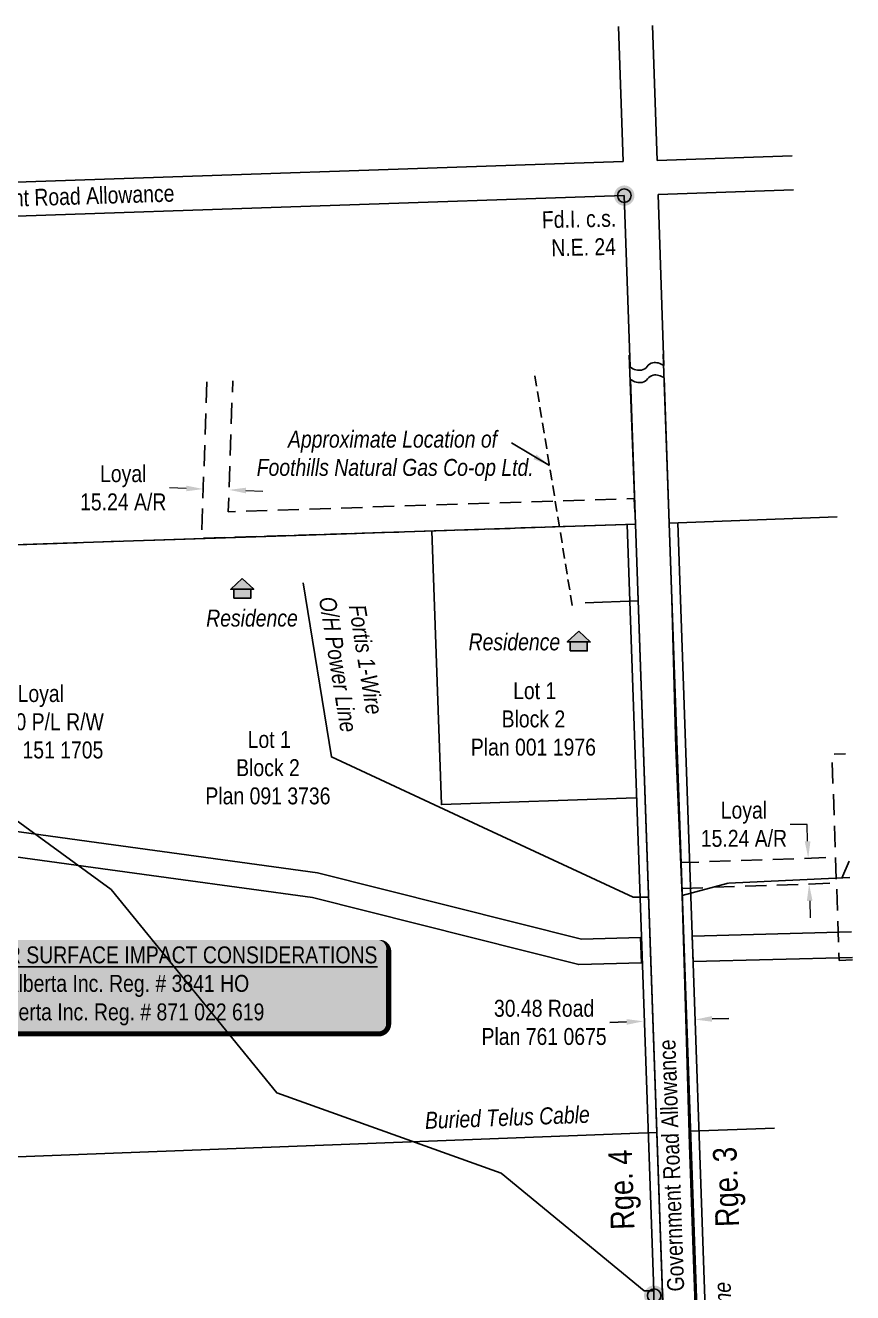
# Model space of a CAD drawing. Extents: x 675835 to 685285, y 5733153 to 5738077.
# Drawn here: x 677211 to 677700, y 5736865 to 5737613 of the extents above; entities that cross this region are included whole.
import ezdxf
from ezdxf.enums import TextEntityAlignment as Align

# ---------------------------------------------------------------- set-up
doc = ezdxf.new("R2010")
doc.units = 0
doc.header["$LTSCALE"] = 5
doc.header["$PDMODE"] = 34
doc.header["$PDSIZE"] = 0.03
for name, pattern in [('foc-ACCESSROAD', [3.75, 2.5, -1.25]), ('foc-QUARTERLINE', [33, 25, -3, 2, -3]), ('UG_PIPE', [1.875, 1.25, -0.625])]:
    doc.linetypes.add(name, pattern=pattern)
doc.layers.get('Defpoints').update_dxf_attribs({"color": 9})
for name, color, linetype in [('AS-PIPE-UG', 44, 'UG_PIPE'), ('AS-PIPE-UG-T', 44, 'Continuous'), ('AS-POWER', 104, 'foc-POWER'), ('AS-RESIDENCE', 14, 'Continuous'), ('AS-TELUS', 224, 'foc-TEL'), ('C-AR', 13, 'foc-ACCESSROAD'), ('C-RW', 13, 'Continuous'), ('C-WS', 13, 'foc-ACCESSROAD'), ('CG-NOTES', 7, 'Continuous'), ('D-TXT', 6, 'Continuous'), ('L-MON', 1, 'Continuous'), ('L-MON-T', 1, 'Continuous'), ('L-ROAD-T', 7, 'Continuous'), ('L-SEC', 7, 'Continuous'), ('L-SECQ', 8, 'foc-QUARTERLINE'), ('L-TITLEDB', 4, 'Continuous')]:
    doc.layers.add(name, color=color, linetype=linetype)
doc.layers.add('C-AR-T', color=13, linetype='Continuous', lineweight=9)
doc.layers.add('C-RW-T', color=13, linetype='Continuous', lineweight=9)
doc.styles.add('80', font='ARIALN.TTF', dxfattribs={"height": 10})
doc.styles.add('80CG', font='ARIALN.TTF', dxfattribs={"height": 10})
doc.styles.add('80L', font='ARIALN.TTF', dxfattribs={"height": 10})
doc.styles.add('foc-LtypeFont', font='ARIALN.TTF', dxfattribs={"height": 7.35})
doc.linetypes.add('foc-POWER', pattern='A,6,-1,["P",foc-LtypeFont,S=0.2,R=0,X=-0.625,Y=-0.75],-1.24,4', length=12.24)
doc.linetypes.add('foc-POWER-NOLINE', pattern='A,0,-4,["P",foc-LtypeFont,S=0.2,R=0,X=-0.625,Y=-0.75],-8.24', length=12.24)
doc.linetypes.add('foc-TEL', pattern='A,2,-1,["T",foc-LtypeFont,S=0.2,R=0,X=-0.425,Y=-0.75],-1.24,8', length=12.24)
doc.linetypes.add('foc-TEL-NOLINE', pattern='A,0,-2,["T",foc-LtypeFont,S=0.2,R=0,X=-0.425,Y=-0.75],-10.24', length=12.24)
doc.dimstyles.new('Compass 5 000', dxfattribs={"dimscale": 5, "dimtxt": 9, "dimasz": 2, "dimexe": 0.2, "dimexo": 0.0625, "dimgap": 0.5, "dimtad": 0, "dimtih": 1, "dimtoh": 1, "dimzin": 0, "dimdsep": 46, "dimtxsty": '80CG', "dimcen": 0.1, "dimse1": 1, "dimse2": 1, "dimclrd": 256, "dimclrt": 256, "dimaunit": 1, "dimadec": 4, "dimazin": 0, "dimtfac": 0.06, "dimtofl": 0, "dimtmove": 0, "dimatfit": 1, "dimfxl": 0.2, "dimtolj": 1, "dimtzin": 0, "dimlwd": -1, "dimarcsym": 0})

# ---------------------------------------------------------------- blocks, each defined once
blk = doc.blocks.new('*D383')
at = {"layer": 'Defpoints', "color": 0, "transparency": 16777216}
for p in [(677575.92, 5737034.13), (677606.38, 5737035.19), (677606.7, 5737026.06)]:
    blk.add_point(p, dxfattribs=at)
at = {"layer": 'L-TITLEDB', "transparency": 16777216}
for p, q in [((677566.24, 5737024.65), (677556.25, 5737024.31)), ((677616.69, 5737026.41), (677626.68, 5737026.76))]:
    blk.add_line(p, q, dxfattribs=at)
for points in [[(677566.18, 5737026.32), (677566.3, 5737022.99), (677576.23, 5737025)], [(677616.63, 5737028.08), (677616.75, 5737024.75), (677606.7, 5737026.06)]]:
    blk.add_solid(points, dxfattribs=at)
at = {"layer": 'L-TITLEDB', "transparency": 16777216, "insert": (677517.48, 5737024.31), "char_height": 10, "attachment_point": 5, "style": '80CG'}
blk.add_mtext('\\A1;30.48 Road \\PPlan 761 0675', dxfattribs=at)
blk = doc.blocks.new('*D469')
at = {"layer": 'C-RW-T', "transparency": 16777216}
for p, q in [((677164.35, 5737153.05), (677171.07, 5737201.94)), ((677171.07, 5737201.94), (677181.07, 5737201.94)), ((677159.58, 5737118.38), (677158.22, 5737108.47))]:
    blk.add_line(p, q, dxfattribs=at)
for points in [[(677162.7, 5737153.28), (677166, 5737152.82), (677162.98, 5737143.14)], [(677157.93, 5737118.6), (677161.23, 5737118.15), (677160.94, 5737128.28)]]:
    blk.add_solid(points, dxfattribs=at)
at = {"layer": 'Defpoints', "color": 0, "transparency": 16777216}
for p in [(677161.6, 5737143.34), (677162.98, 5737143.14), (677159.55, 5737128.48)]:
    blk.add_point(p, dxfattribs=at)
at = {"layer": 'C-RW-T', "transparency": 16777216, "insert": (677220.15, 5737201.94), "char_height": 10, "attachment_point": 5, "style": '80CG'}
blk.add_mtext('\\A1;Loyal\\P15.00 P/L R/W\\PPlan 151 1705', dxfattribs=at)
blk = doc.blocks.new('*D474')
at = {"layer": 'C-AR-T', "transparency": 16777216}
for p, q in [((677672.81, 5737141.37), (677662.81, 5737141.37)), ((677673.16, 5737131.37), (677672.81, 5737141.37)), ((677674.39, 5737096.16), (677674.74, 5737086.16))]:
    blk.add_line(p, q, dxfattribs=at)
for points in [[(677674.83, 5737131.43), (677671.49, 5737131.32), (677673.51, 5737121.38)], [(677676.05, 5737096.21), (677672.72, 5737096.1), (677674.04, 5737106.15)]]:
    blk.add_solid(points, dxfattribs=at)
at = {"layer": 'Defpoints', "color": 0, "transparency": 16777216}
for p in [(677639.62, 5737120.2), (677673.51, 5737121.38), (677640.15, 5737104.97)]:
    blk.add_point(p, dxfattribs=at)
at = {"layer": 'C-AR-T', "transparency": 16777216, "insert": (677635.53, 5737141.37), "char_height": 10, "attachment_point": 5, "style": '80CG'}
blk.add_mtext('\\A1;Loyal\\P15.24 A/R', dxfattribs=at)
blk = doc.blocks.new('*U480')
h = blk.add_hatch(color=255)
edge = h.paths.add_edge_path()
edge.add_line((-164, -28.5), (164, -28.5))
edge.add_arc((164, -22.5), 6, 270, 360)
edge.add_line((170, -22.5), (170, 21))
edge.add_arc((164, 21), 6, 0, 90)
edge.add_line((164, 27), (-164, 27))
edge.add_arc((-164, 21), 6, 90, 180)
edge.add_line((-170, 21), (-170, -22.5))
edge.add_arc((-164, -22.5), 6, 180, 270)
at = {"color": 1, "flags": 128}
blk.add_lwpolyline([(-164, -28.5, 3, 3, 0), (164, -28.5, 3, 3, 0.414214), (170, -22.5, 3, 3, 0), (170, 21, 3, 0, 0.414214), (164, 27, 0, 0, 0), (-164, 27, 0, 0, 0.414214), (-170, 21, 0, 0, 0), (-170, -22.5, 0, 3, 0.414214)], format="xyseb", close=True, dxfattribs=at)
for points in [[(-74.16, -11.54, 0, 7.5, 0), (0, 0, 0, 0, 0)], [(71.86, 2.33, 0, 7.5, 0), (0, 0, 0, 0, 0)]]:
    blk.add_lwpolyline(points, format="xyseb", dxfattribs=at)
at = {"color": 1, "style": '80'}
blk.add_attdef('ENTER_TEXT_001', (-26.85, -4.92), '', height=10, dxfattribs=at)
blk = doc.blocks.new('res_occ')
for points in [[(0.1, 0.89), (-1.26, -0.37), (1.46, -0.37)], [(-0.9, -1.43), (1.1, -1.43), (1.1, -0.37), (-0.9, -0.37)]]:
    blk.add_hatch(color=14).paths.add_polyline_path(points)
at = {"color": 14}
for points in [[(0.1, 0.89), (-1.26, -0.37), (1.46, -0.37)], [(-0.9, -1.43), (1.1, -1.43), (1.1, -0.37), (-0.9, -0.37)]]:
    blk.add_lwpolyline(points, close=True, dxfattribs=at)
blk = doc.blocks.new('*D590')
at = {"layer": 'C-AR-T', "transparency": 16777216}
for p, q in [((677306.12, 5737339.85), (677296.12, 5737340.19)), ((677341.34, 5737338.64), (677351.33, 5737338.3))]:
    blk.add_line(p, q, dxfattribs=at)
for points in [[(677306.17, 5737341.51), (677306.06, 5737338.18), (677316.11, 5737339.5)], [(677341.39, 5737340.31), (677341.28, 5737336.98), (677331.34, 5737338.99)]]:
    blk.add_solid(points, dxfattribs=at)
at = {"layer": 'Defpoints', "color": 0, "transparency": 16777216}
for p in [(677316.49, 5737350.6), (677331.72, 5737350.08), (677316.11, 5737339.5)]:
    blk.add_point(p, dxfattribs=at)
at = {"layer": 'C-AR-T', "transparency": 16777216, "insert": (677268.84, 5737340.19), "char_height": 10, "attachment_point": 5, "style": '80CG'}
blk.add_mtext('\\A1;Loyal\\P15.24 A/R', dxfattribs=at)
blk = doc.blocks.new('fdia')
at = {"color": 255, "const_width": 1}
blk.add_lwpolyline([(-0.5, 0, 1), (0.5, 0, 1)], format="xyb", close=True, dxfattribs=at)
blk = doc.blocks.new('Fdiaa')
blk.add_blockref('fdia', (0, 0))
blk = doc.blocks.new('fdib')
at = {"color": 1, "const_width": 1.6}
blk.add_lwpolyline([(-0.4, 0, 1), (0.4, 0, 1)], format="xyb", close=True, dxfattribs=at)
at = {"color": 1}
blk.add_circle((0, 0), 0.8, dxfattribs=at)
blk = doc.blocks.new('Fdibb')
blk.add_blockref('fdib', (0, 0))
blk = doc.blocks.new('fdicc')
for name in ['Fdibb', 'Fdiaa']:
    blk.add_blockref(name, (0, 0))
blk = doc.blocks.new('FDI')
blk.add_blockref('fdicc', (0, 0))

msp = doc.modelspace()

# ---------------------------------------------------------------- linework, layer by layer
at = {"layer": 'AS-PIPE-UG', "flags": 128}
msp.add_lwpolyline([(677534.104, 5737270.662), (677511.917, 5737406.927), (677512.094, 5737409.634)], dxfattribs=at)
at = {"layer": 'AS-POWER'}
for p, q in [((677693.445, 5737109.647), (677697.707, 5737119.574)), ((677598.956, 5737099.3), (677626.302, 5737106.611)), ((677626.515, 5737106.694), (677698.044, 5737110.014))]:
    msp.add_line(p, q, dxfattribs=at)
at = {"layer": 'AS-POWER', "linetype": 'foc-POWER-NOLINE', "flags": 128}
msp.add_lwpolyline([(677622.816, 5736415.47), (677620.664, 5736476.781), (677617.861, 5736556.923), (677615.348, 5736607.307), (677614.34, 5736657.939), (677611.049, 5736731.436), (677608.67, 5736805.073), (677605.937, 5736878.53), (677603.39, 5736952.085), (677601.222, 5737026.79), (677598.956, 5737099.3), (677595.395, 5737186.529), (677592.855, 5737274.349), (677590.117, 5737352.766), (677587.849, 5737419.289)], dxfattribs=at)
at = {"layer": 'AS-POWER', "flags": 128}
for points in [[(677375.104, 5737284.024), (677391.821, 5737181.252), (677481.507, 5737139.569), (677570.197, 5737098.353)], [(677572.755, 5737273.526), (677541.786, 5737272.257)], [(677578.859, 5737098.398), (677570.197, 5737098.353)]]:
    msp.add_lwpolyline(points, dxfattribs=at)
at = {"layer": 'AS-TELUS', "linetype": 'foc-TEL-NOLINE', "flags": 128}
for points in [[(677571.528, 5737318.696), (677567.743, 5737418.625)], [(677599.605, 5736514.78), (677571.528, 5737318.696)]]:
    msp.add_lwpolyline(points, dxfattribs=at)
at = {"layer": 'AS-TELUS', "flags": 128}
for points in [[(677603.81, 5736960.052), (677653.637, 5736961.948)], [(676797.492, 5736929.376), (677583.707, 5736959.287)]]:
    msp.add_lwpolyline(points, dxfattribs=at)
at = {"layer": 'C-AR', "flags": 128}
msp.add_lwpolyline([(677318.273, 5737402.917), (677315.118, 5737310.348), (677571.528, 5737318.696), (677570.657, 5737333.915), (677330.904, 5737326.11), (677333.539, 5737403.446)], dxfattribs=at)
msp.add_lwpolyline([(677598.809, 5737103.527), (677690.194, 5737106.712), (677689.663, 5737121.943), (677598.278, 5737118.758)], close=True, dxfattribs=at)
at = {"layer": 'C-RW', "flags": 128}
msp.add_lwpolyline([(677575.03, 5737059.526), (677537.984, 5737058.555), (677380.683, 5737098.075), (677299.932, 5737109.177), (677251.042, 5737115.898), (676855.284, 5737170.306), (676840.008, 5737172.406), (676842.051, 5737187.266), (676857.327, 5737185.166), (677253.085, 5737130.758), (677301.975, 5737124.037), (677383.54, 5737112.823), (677539.646, 5737073.604), (677574.508, 5737074.518)], close=True, dxfattribs=at)
msp.add_lwpolyline([(677699.71, 5737062.794), (677605.501, 5737060.325), (677604.978, 5737075.316), (677699.181, 5737077.785)], dxfattribs=at)
at = {"layer": 'C-WS', "flags": 128}
msp.add_lwpolyline([(677699.763, 5737061.298), (677691.786, 5737061.02), (677689.663, 5737121.943), (677687.539, 5737182.866), (677695.464, 5737183.142)], dxfattribs=at)
at = {"layer": 'L-SEC'}
for p, q in [((677564.158, 5737532.976), (677561.413, 5737612.794)), ((677584.262, 5737533.659), (677581.517, 5737613.477)), ((675955.206, 5737478.245), (677564.158, 5737532.976)), ((677584.262, 5737533.659), (677664.082, 5737536.375)), ((677584.954, 5737513.555), (677664.773, 5737516.27)), ((675955.898, 5737458.141), (677564.849, 5737512.871)), ((677568.332, 5737411.612), (677564.849, 5737512.871)), ((677588.253, 5737412.417), (677584.954, 5737513.555)), ((677571.528, 5737318.696), (677568.583, 5737404.301)), ((677591.287, 5737319.413), (677588.491, 5737405.144)), ((677599.605, 5736514.78), (677571.528, 5737318.696))]:
    msp.add_line(p, q, dxfattribs=at)
for points in [[(677568.296, 5737411.61, 0.0981962), (677571.764, 5737409.925, 0.1150249), (677575.067, 5737409.834, 0.1891018), (677578.347, 5737411.96, -0.1891018), (677581.627, 5737414.087, -0.1150249), (677584.929, 5737413.996, -0.0936282), (677588.253, 5737412.417)], [(677568.584, 5737404.301, 0.0981962), (677572.052, 5737402.615, 0.1150249), (677575.354, 5737402.524, 0.1891018), (677578.634, 5737404.651, -0.1891018), (677581.914, 5737406.778, -0.1150249), (677585.217, 5737406.687, -0.0920551), (677588.491, 5737405.144)]]:
    msp.add_lwpolyline(points, format="xyb", dxfattribs=at)
at = {"layer": 'L-SEC', "flags": 128}
msp.add_lwpolyline([(677619.715, 5736515.435), (677591.287, 5737319.413)], dxfattribs=at)
at = {"layer": 'L-SECQ', "flags": 128}
for points in [[(677591.287, 5737319.413), (677690.526, 5737323.127)], [(677571.528, 5737318.696), (676767.741, 5737292.157)]]:
    msp.add_lwpolyline(points, dxfattribs=at)
at = {"layer": 'L-TITLEDB', "flags": 128}
for points in [[(677571.528, 5737318.696), (677002.071, 5737299.855), (677002.091, 5737292.128), (677261.695, 5737102.972), (677359.512, 5736982.727), (677492.2, 5736935.312), (677576.515, 5736865.764), (677582.281, 5736865.771)], [(677451.235, 5737314.732), (677456.813, 5737153.046), (677571.664, 5737157.067)], [(677598.048, 5736414.642), (677594.565, 5736514.233), (677582.355, 5736863.294), (677582.288, 5736865.592), (677566.47, 5737318.531)], [(677627.996, 5736415.643), (677624.48, 5736515.807), (677596.463, 5737319.625)], [(677627.996, 5736415.643), (677624.48, 5736515.807), (677596.465, 5737319.566)]]:
    msp.add_lwpolyline(points, dxfattribs=at)

# ---------------------------------------------------------------- block references
at = {"layer": 'AS-RESIDENCE', "xscale": 5.000000000000055, "yscale": 5.000000000000055, "zscale": 5.000000000000055}
for p in [(677338.699, 5737282.154), (677537.473, 5737251.053)]:
    msp.add_blockref('res_occ', p, dxfattribs=at)
at = {"layer": 'CG-NOTES'}
ref = msp.add_blockref('*U480', (677255.653, 5737046.044), dxfattribs=at)
ref.add_attrib('ENTER_TEXT_001', '%%UUNACCOUNTED FOR SURFACE IMPACT CONSIDERATIONS', (677091.969, 5737059.266), dxfattribs={"layer": '0', "color": 1, "height": 10, "style": '80'})
ref.add_attrib('ENTER_TEXT_002', 'Fortis Alberta Inc. Reg. # 3841 HO', (677167.539, 5737042.422), dxfattribs={"layer": '0', "color": 1, "height": 10, "style": '80'})
ref.add_attrib('ENTER_TEXT_003', 'Fortis Alberta Inc. Reg. # 871 022 619', (677158.623, 5737025.585), dxfattribs={"layer": '0', "color": 1, "height": 10, "style": '80'})
at = {"layer": 'L-MON', "xscale": 4.999109, "yscale": 4.999109, "zscale": 4.999109}
msp.add_blockref('FDI', (677582.493, 5736862.921), dxfattribs=at)

# ---------------------------------------------------------------- texts
at = {"layer": 'AS-PIPE-UG-T', "insert": (677347.378, 5737373.971), "char_height": 10, "attachment_point": 1, "style": '80L'}
msp.add_mtext_dynamic_manual_height_columns('\\pi18.785;{\\fArial Narrow|b0|i1|c0|p34;Approximate Location of\\P\\pi0.32626;Foothills Natural Gas Co-op Ltd.}', width=162.61023, gutter_width=50, heights=[0], dxfattribs=at)
at = {"layer": 'AS-RESIDENCE', "char_height": 10, "attachment_point": 1, "style": '80L'}
for insert in [(677317.86, 5737268.256), (677472.869, 5737254.2)]:
    msp.add_mtext_dynamic_manual_height_columns('{\\fArial Narrow|b0|i1|c0|p34;Residence}', width=25.96796, gutter_width=50, heights=[0], dxfattribs=dict(at, insert=insert))
at = {"layer": 'AS-TELUS', "insert": (677446.884, 5736971.408), "char_height": 10, "attachment_point": 1, "rotation": 2.178751, "style": '80L'}
msp.add_mtext_dynamic_manual_height_columns('{\\fArial Narrow|b0|i1|c0|p34;Buried Telus Cable}', width=97.23506, gutter_width=50, heights=[0], dxfattribs=at)
at = {"layer": 'D-TXT', "color": 3, "char_height": 14, "attachment_point": 1, "rotation": 92.020456, "style": '80L'}
for s, width, insert in [('Rge. 4', 73.75526, (677556.96, 5736901.599)), ('Rge. 3', 63.86109, (677618.755, 5736903.267))]:
    msp.add_mtext_dynamic_manual_height_columns(s, width=width, gutter_width=47.5, heights=[0], dxfattribs=dict(at, insert=insert))
at = {"layer": 'L-ROAD-T', "style": '80L'}
for rotation, p in [(1.78499, (677224.597, 5737512.054)), (92.020456, (677592.666, 5736939.821))]:
    msp.add_text('Government Road Allowance', height=10, rotation=rotation, dxfattribs=at).set_placement(p, align=Align.MIDDLE_CENTER)
at = {"layer": 'L-TITLEDB', "char_height": 10, "attachment_point": 1, "style": '80L'}
for s, insert in [('\\pi25.452;Lot 1\\P\\pi18.665;Block 2\\P\\pi0.48997;Plan 001 1976', (677473.726, 5737225.371)), ('\\pi25.452;Lot 1\\P\\pi18.665;Block 2\\P\\pi0.48997;Plan 091 3736', (677316.905, 5737196.55))]:
    msp.add_mtext_dynamic_manual_height_columns(s, width=73.44925, gutter_width=50, heights=[0], dxfattribs=dict(at, insert=insert))

# ---------------------------------------------------------------- dimensions: what is measured, and where the dimension line sits
at = {"layer": 'C-AR-T'}
for base, p1, p2, angle, picture, middle in [((677316.111, 5737339.505), (677331.721, 5737350.084), (677316.49, 5737350.603), 178.048004, '*D590', (677268.841, 5737340.186)), ((677673.509, 5737121.38), (677640.149, 5737104.968), (677639.618, 5737120.199), 91.99622, '*D474', (677635.53, 5737141.368))]:
    dim = msp.add_linear_dim(base=base, p1=p1, p2=p2, angle=angle, text='Loyal\\P15.24 A/R', dimstyle='Compass 5 000', dxfattribs=at)
    dim.commit()
    dim.dimension.update_dxf_attribs({"geometry": picture, "text_midpoint": middle, "dimtype": 161})
at = {"layer": 'C-RW-T'}
dim = msp.add_linear_dim(base=(677162.985, 5737143.145), p1=(677159.553, 5737128.476), p2=(677161.596, 5737143.336), angle=82.172133, text='Loyal\\P15.00 P/L R/W\\PPlan 151 1705', dimstyle='Compass 5 000', dxfattribs=at)
dim.commit()
dim.dimension.update_dxf_attribs({"geometry": '*D469', "text_midpoint": (677220.154, 5737201.945), "dimtype": 161})
at = {"layer": 'L-TITLEDB'}
dim = msp.add_linear_dim(base=(677606.695, 5737026.064), p1=(677575.915, 5737034.132), p2=(677606.377, 5737035.193), angle=1.99622, text='30.48 Road \\PPlan 761 0675', dimstyle='Compass 5 000', dxfattribs=at)
dim.commit()
dim.dimension.update_dxf_attribs({"geometry": '*D383', "text_midpoint": (677517.477, 5737024.306), "dimtype": 161})

# ---------------------------------------------------------------- leaders
at = {"layer": 'AS-PIPE-UG-T'}
msp.add_leader([(677520.626, 5737353.437), (677498.143, 5737366.748)], dimstyle='Compass 5 000', dxfattribs=at)

# ---------------------------------------------------------------- next in the draw order: texts
at = {"layer": 'AS-POWER', "linetype": 'foc-POWER-NOLINE', "char_height": 10, "attachment_point": 1, "style": '80L', "bg_fill": 3, "box_fill_scale": 1.2, "bg_fill_color": 256, "bg_fill_transparency": 0}
for s, width, insert, rotation in [('\\pi7.9797,t147.98;{\\fArial Narrow|b0|i1|c0|p34;Fortis 1-Wire \\P\\pi0.57524,tz;O/H Power Line}', 80.67299, (677410.618, 5737279.843), 279.238922), ('\\pi3.7922;{\\fArial Narrow|b0|i1|c0|p34;Fortis 3-Wire O/H Power Line}', 156.34289, (677623.067, 5736717.526), 92.020456)]:
    msp.add_mtext_dynamic_manual_height_columns(s, width=width, gutter_width=50, heights=[0], dxfattribs=dict(at, insert=insert, rotation=rotation))
at = {"layer": 'L-MON-T', "linetype": 'foc-POWER-NOLINE', "insert": (677513.714, 5737503.544), "char_height": 9.99816, "attachment_point": 1, "rotation": 1.236995, "style": '80L', "bg_fill": 3, "box_fill_scale": 1.15, "bg_fill_color": 256, "bg_fill_true_color": 256, "bg_fill_transparency": 0}
msp.add_mtext_dynamic_manual_height_columns('\\pi2.3462;Fd.I. c.s. \\P\\pi7.5567;N.E. 24', width=44.3371, gutter_width=50, heights=[0], dxfattribs=at)

# ---------------------------------------------------------------- next in the draw order: block references
at = {"layer": 'L-MON', "xscale": 4.999077600000004, "yscale": 4.999077600000004, "zscale": 4.999077600000004}
msp.add_blockref('FDI', (677564.849, 5737512.871), dxfattribs=at)

doc.saveas('drawing.dxf')
